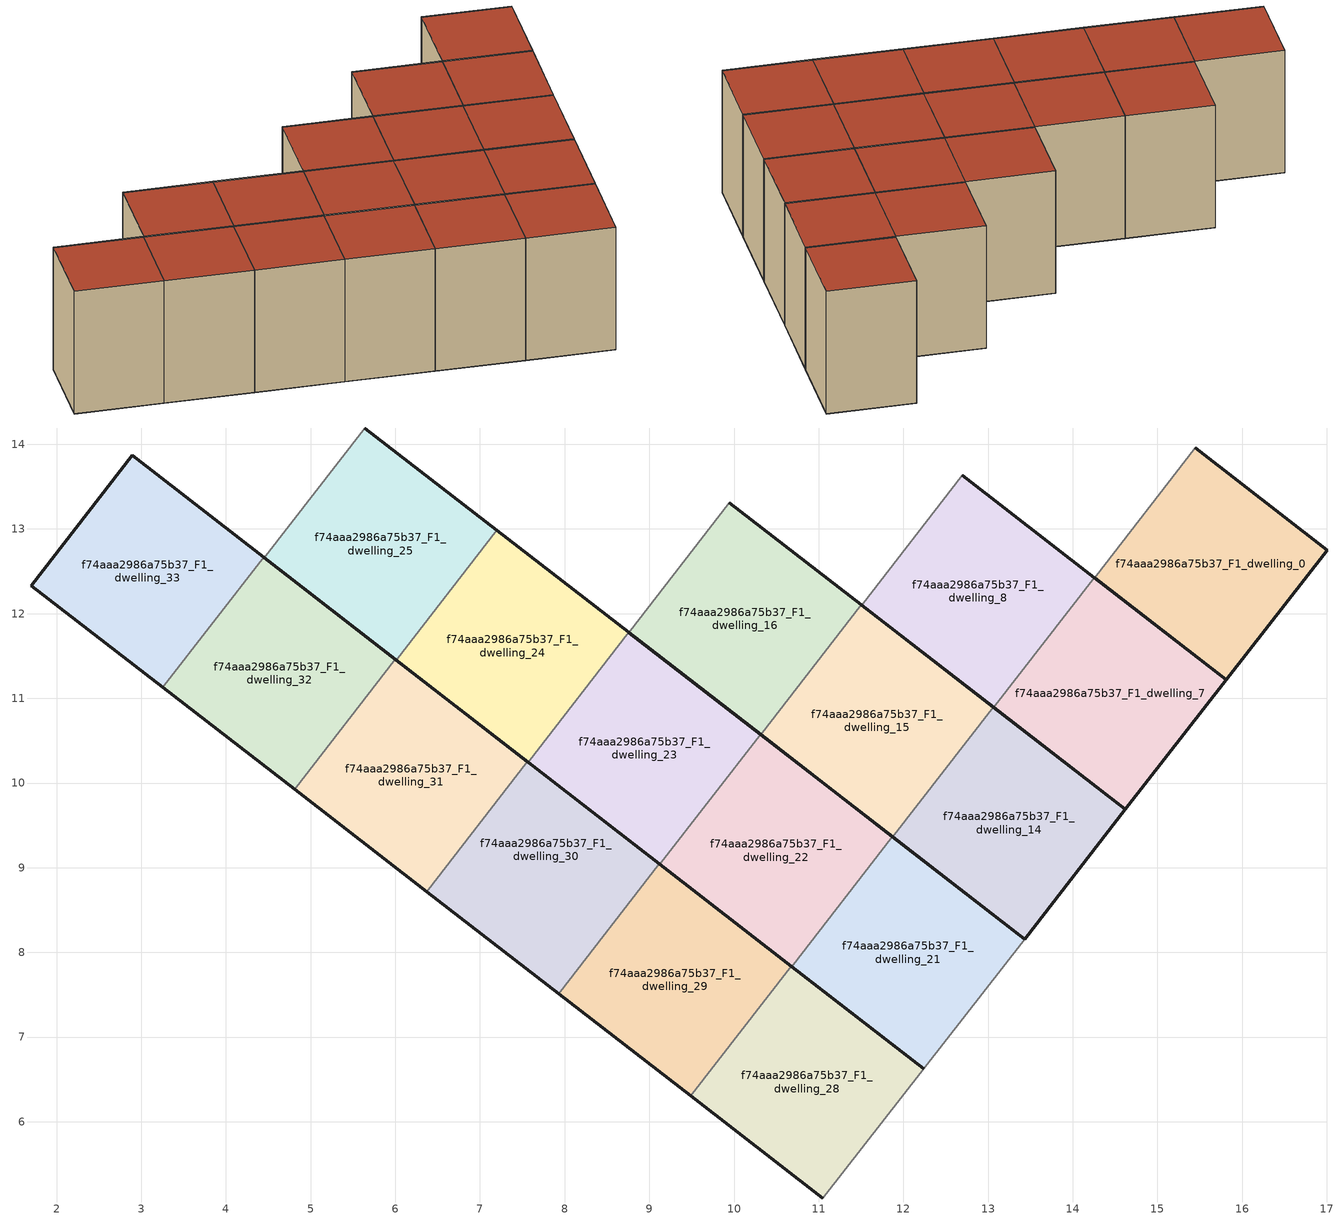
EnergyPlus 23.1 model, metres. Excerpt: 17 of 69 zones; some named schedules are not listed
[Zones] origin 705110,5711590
f74aaa2986a75b37_F1_dwelling_0
 floor to f74aaa2986a75b37_F0_dwelling_0 (EU_floor_Construction): 15.81,11.22 17.01,12.75 15.44,13.96 14.26,12.42 z3
 wall outside (EU_wall_Construction): 15.44,13.96 17.01,12.75 15.81,11.22 14.26,12.42 z3:6
 wall to f74aaa2986a75b37_F1_dwelling_1 (EU_wall_Construction): 14.26,12.42 15.44,13.96 z3:6
 roof outside (EU_roof_Construction): 17.01,12.75 15.81,11.22 14.26,12.42 15.44,13.96 z6
f74aaa2986a75b37_F1_dwelling_14
 floor to f74aaa2986a75b37_F0_dwelling_14 (EU_floor_Construction): 13.43,8.16 14.62,9.69 13.06,10.9 11.87,9.36 z3
 wall outside (EU_wall_Construction): 13.06,10.9 14.62,9.69 13.43,8.16 11.87,9.36 z3:6
 wall to f74aaa2986a75b37_F1_dwelling_15 (EU_wall_Construction): 11.87,9.36 13.06,10.9 z3:6
 roof outside (EU_roof_Construction): 14.62,9.69 13.43,8.16 11.87,9.36 13.06,10.9 z6
f74aaa2986a75b37_F1_dwelling_15
 floor to f74aaa2986a75b37_F0_dwelling_15 (EU_floor_Construction): 11.87,9.36 13.06,10.9 11.5,12.1 10.32,10.57 z3
 wall outside (EU_wall_Construction): 11.5,12.1 13.06,10.9 / 11.87,9.36 10.32,10.57 z3:6
 wall to f74aaa2986a75b37_F1_dwelling_16 (EU_wall_Construction): 10.32,10.57 11.5,12.1 z3:6
 roof outside (EU_roof_Construction): 13.06,10.9 11.87,9.36 10.32,10.57 11.5,12.1 z6
f74aaa2986a75b37_F1_dwelling_16
 floor to f74aaa2986a75b37_F0_dwelling_16 (EU_floor_Construction): 10.32,10.57 11.5,12.1 9.95,13.31 8.76,11.78 z3
 wall outside (EU_wall_Construction): 9.95,13.31 11.5,12.1 / 10.32,10.57 8.76,11.78 z3:6
 wall to f74aaa2986a75b37_F1_dwelling_17 (EU_wall_Construction): 8.76,11.78 9.95,13.31 z3:6
 roof outside (EU_roof_Construction): 11.5,12.1 10.32,10.57 8.76,11.78 9.95,13.31 z6
f74aaa2986a75b37_F1_dwelling_21
 floor to f74aaa2986a75b37_F0_dwelling_21 (EU_floor_Construction): 12.24,6.63 13.43,8.16 11.87,9.37 10.68,7.83 z3
 wall outside (EU_wall_Construction): 11.87,9.37 13.43,8.16 / 12.24,6.63 10.68,7.83 z3:6
 wall to f74aaa2986a75b37_F1_dwelling_22 (EU_wall_Construction): 10.68,7.83 11.87,9.37 z3:6
 wall adiabatic (EU_wall_Construction): 13.43,8.16 12.24,6.63 z3:6
 roof outside (EU_roof_Construction): 13.43,8.16 12.24,6.63 10.68,7.83 11.87,9.37 z6
f74aaa2986a75b37_F1_dwelling_22
 floor to f74aaa2986a75b37_F0_dwelling_22 (EU_floor_Construction): 10.68,7.83 11.87,9.37 10.31,10.57 9.12,9.04 z3
 wall outside (EU_wall_Construction): 10.31,10.57 11.87,9.37 / 10.68,7.83 9.12,9.04 z3:6
 wall to f74aaa2986a75b37_F1_dwelling_23 (EU_wall_Construction): 9.12,9.04 10.31,10.57 z3:6
 roof outside (EU_roof_Construction): 11.87,9.37 10.68,7.83 9.12,9.04 10.31,10.57 z6
f74aaa2986a75b37_F1_dwelling_23
 floor to f74aaa2986a75b37_F0_dwelling_23 (EU_floor_Construction): 9.12,9.04 10.31,10.57 8.76,11.78 7.57,10.25 z3
 wall outside (EU_wall_Construction): 8.76,11.78 10.31,10.57 / 9.12,9.04 7.57,10.25 z3:6
 wall to f74aaa2986a75b37_F1_dwelling_24 (EU_wall_Construction): 7.57,10.25 8.76,11.78 z3:6
 roof outside (EU_roof_Construction): 10.31,10.57 9.12,9.04 7.57,10.25 8.76,11.78 z6
f74aaa2986a75b37_F1_dwelling_24
 floor to f74aaa2986a75b37_F0_dwelling_24 (EU_floor_Construction): 7.57,10.25 8.76,11.78 7.2,12.99 6.01,11.45 z3
 wall outside (EU_wall_Construction): 7.2,12.99 8.76,11.78 / 7.57,10.25 6.01,11.45 z3:6
 wall to f74aaa2986a75b37_F1_dwelling_25 (EU_wall_Construction): 6.01,11.45 7.2,12.99 z3:6
 roof outside (EU_roof_Construction): 8.76,11.78 7.57,10.25 6.01,11.45 7.2,12.99 z6
f74aaa2986a75b37_F1_dwelling_25
 floor to f74aaa2986a75b37_F0_dwelling_25 (EU_floor_Construction): 6.01,11.45 7.2,12.99 5.64,14.19 4.45,12.66 z3
 wall outside (EU_wall_Construction): 5.64,14.19 7.2,12.99 / 6.01,11.45 4.45,12.66 z3:6
 wall to f74aaa2986a75b37_F1_dwelling_26 (EU_wall_Construction): 4.45,12.66 5.64,14.19 z3:6
 roof outside (EU_roof_Construction): 7.2,12.99 6.01,11.45 4.45,12.66 5.64,14.19 z6
f74aaa2986a75b37_F1_dwelling_28
 floor to f74aaa2986a75b37_F0_dwelling_28 (EU_floor_Construction): 11.05,5.1 12.24,6.63 10.68,7.84 9.49,6.31 z3
 wall outside (EU_wall_Construction): 10.68,7.84 12.24,6.63 / 11.05,5.1 9.49,6.31 z3:6
 wall to f74aaa2986a75b37_F1_dwelling_29 (EU_wall_Construction): 9.49,6.31 10.68,7.84 z3:6
 wall adiabatic (EU_wall_Construction): 12.24,6.63 11.05,5.1 z3:6
 roof outside (EU_roof_Construction): 12.24,6.63 11.05,5.1 9.49,6.31 10.68,7.84 z6
f74aaa2986a75b37_F1_dwelling_29
 floor to f74aaa2986a75b37_F0_dwelling_29 (EU_floor_Construction): 9.49,6.31 10.68,7.84 9.12,9.04 7.93,7.51 z3
 wall outside (EU_wall_Construction): 9.12,9.04 10.68,7.84 / 9.49,6.31 7.93,7.51 z3:6
 wall to f74aaa2986a75b37_F1_dwelling_30 (EU_wall_Construction): 7.93,7.51 9.12,9.04 z3:6
 roof outside (EU_roof_Construction): 10.68,7.84 9.49,6.31 7.93,7.51 9.12,9.04 z6
f74aaa2986a75b37_F1_dwelling_30
 floor to f74aaa2986a75b37_F0_dwelling_30 (EU_floor_Construction): 7.93,7.51 9.12,9.04 6.71,10.91 7.56,10.25 6.37,8.72 z3
 wall outside (EU_wall_Construction): 7.56,10.25 6.71,10.91 9.12,9.04 / 7.93,7.51 6.37,8.72 z3:6
 wall to f74aaa2986a75b37_F1_dwelling_31 (EU_wall_Construction): 6.37,8.72 7.56,10.25 z3:6
 roof outside (EU_roof_Construction): 7.56,10.25 6.71,10.91 9.12,9.04 7.93,7.51 6.37,8.72 z6
f74aaa2986a75b37_F1_dwelling_31
 floor to f74aaa2986a75b37_F0_dwelling_31 (EU_floor_Construction): 6.37,8.72 7.56,10.25 6,11.46 4.81,9.92 z3
 wall outside (EU_wall_Construction): 6,11.46 7.56,10.25 / 6.37,8.72 4.81,9.92 z3:6
 wall to f74aaa2986a75b37_F1_dwelling_32 (EU_wall_Construction): 4.81,9.92 6,11.46 z3:6
 roof outside (EU_roof_Construction): 7.56,10.25 6.37,8.72 4.81,9.92 6,11.46 z6
f74aaa2986a75b37_F1_dwelling_32
 floor to f74aaa2986a75b37_F0_dwelling_32 (EU_floor_Construction): 4.81,9.92 6,11.46 4.45,12.66 3.26,11.13 z3
 wall outside (EU_wall_Construction): 4.45,12.66 6,11.46 / 4.81,9.92 3.26,11.13 z3:6
 wall to f74aaa2986a75b37_F1_dwelling_33 (EU_wall_Construction): 3.26,11.13 4.45,12.66 z3:6
 roof outside (EU_roof_Construction): 6,11.46 4.81,9.92 3.26,11.13 4.45,12.66 z6
f74aaa2986a75b37_F1_dwelling_33
 floor to f74aaa2986a75b37_F0_dwelling_33 (EU_floor_Construction): 3.26,11.13 4.45,12.66 2.89,13.87 1.7,12.33 z3
 wall outside (EU_wall_Construction): 3.26,11.13 1.7,12.33 2.89,13.87 4.45,12.66 z3:6
 roof outside (EU_roof_Construction): 4.45,12.66 3.26,11.13 1.7,12.33 2.89,13.87 z6
f74aaa2986a75b37_F1_dwelling_7
 floor to f74aaa2986a75b37_F0_dwelling_7 (EU_floor_Construction): 14.62,9.69 15.81,11.22 14.25,12.43 13.06,10.89 z3
 wall outside (EU_wall_Construction): 14.25,12.43 15.81,11.22 14.62,9.69 13.06,10.89 z3:6
 wall to f74aaa2986a75b37_F1_dwelling_8 (EU_wall_Construction): 13.06,10.89 14.25,12.43 z3:6
 roof outside (EU_roof_Construction): 15.81,11.22 14.62,9.69 13.06,10.89 14.25,12.43 z6
f74aaa2986a75b37_F1_dwelling_8
 floor to f74aaa2986a75b37_F0_dwelling_8 (EU_floor_Construction): 13.06,10.89 14.25,12.43 12.69,13.63 11.51,12.1 z3
 wall outside (EU_wall_Construction): 12.69,13.63 14.25,12.43 / 13.06,10.89 11.51,12.1 z3:6
 wall to f74aaa2986a75b37_F1_dwelling_9 (EU_wall_Construction): 11.51,12.1 12.69,13.63 z3:6
 roof outside (EU_roof_Construction): 14.25,12.43 13.06,10.89 11.51,12.1 12.69,13.63 z6
[Building]
EU S2 Campaign: North Axis=0; Terrain=City; Solar Distribution=FullExterior
[Site:Location]
London: Latitude=51.5; Longitude=-0.5; Time Zone=0; Elevation=25
[SizingPeriod:WeatherFileDays]
AnnualSizingPeriod: Begin Month=1; Begin Day of Month=1; End Month=12; End Day of Month=31; Day of Week for Start Day=Monday; Use Weather File Daylight Saving Period=No; Use Weather File Rain and Snow Indicators=No
[MATERIAL]
EU_InternalMass_Material: Roughness=MediumRough; Thickness=0.1; Conductivity=1; Density=1800; Specific Heat=900; Thermal Absorptance=0.9; Solar Absorptance=0.7; Visible Absorptance=0.7
[MATERIAL:NOMASS] Roughness=MediumRough; Thermal Absorptance=0.9; Solar Absorptance=0.7; Visible Absorptance=0.7
Name | Thermal Resistance
EU_wall_NoMass | 0.635353
EU_roof_NoMass | 0.675062
EU_floor_NoMass | 1.96382
[CONSTRUCTION]
EU_wall_Construction: EU_wall_NoMass
EU_roof_Construction: EU_roof_NoMass
EU_floor_Construction: EU_floor_NoMass
EU_InternalMass_Construction: EU_InternalMass_Material
[ZONE] Type=1; Multiplier=1; Ceiling Height=autocalculate; Floor Area=autocalculate; Part of Total Floor Area=Yes
Name | Volume
f74aaa2986a75b37_F1_dwelling_0 | 11.4683
f74aaa2986a75b37_F1_dwelling_14 | 11.4653
f74aaa2986a75b37_F1_dwelling_15; f74aaa2986a75b37_F1_dwelling_31; f74aaa2986a75b37_F1_dwelling_8 | 11.4668
f74aaa2986a75b37_F1_dwelling_16; f74aaa2986a75b37_F1_dwelling_23; f74aaa2986a75b37_F1_dwelling_25; f74aaa2986a75b37_F1_dwelling_29 | 11.4624
f74aaa2986a75b37_F1_dwelling_21 | 11.4661
f74aaa2986a75b37_F1_dwelling_22; f74aaa2986a75b37_F1_dwelling_7 | 11.4639
f74aaa2986a75b37_F1_dwelling_24; f74aaa2986a75b37_F1_dwelling_33 | 11.4675
f74aaa2986a75b37_F1_dwelling_28 | 11.4697
f74aaa2986a75b37_F1_dwelling_30; f74aaa2986a75b37_F1_dwelling_32 | 11.4646
[INTERNALMASS] Construction=EU_InternalMass_Construction
Name | Zone or ZoneList | Surface Area
f74aaa2986a75b37_F1_dwelling_0_EU_InternalMass | f74aaa2986a75b37_F1_dwelling_0 | 4.17948
f74aaa2986a75b37_F1_dwelling_7_EU_InternalMass | f74aaa2986a75b37_F1_dwelling_7 | 4.17953
f74aaa2986a75b37_F1_dwelling_8_EU_InternalMass | f74aaa2986a75b37_F1_dwelling_8 | 4.18054
f74aaa2986a75b37_F1_dwelling_14_EU_InternalMass | f74aaa2986a75b37_F1_dwelling_14 | 4.17861
f74aaa2986a75b37_F1_dwelling_15_EU_InternalMass | f74aaa2986a75b37_F1_dwelling_15 | 4.18016
f74aaa2986a75b37_F1_dwelling_16_EU_InternalMass | f74aaa2986a75b37_F1_dwelling_16 | 3.7153
f74aaa2986a75b37_F1_dwelling_21_EU_InternalMass | f74aaa2986a75b37_F1_dwelling_21 | 3.71584
f74aaa2986a75b37_F1_dwelling_22_EU_InternalMass | f74aaa2986a75b37_F1_dwelling_22 | 3.7159
f74aaa2986a75b37_F1_dwelling_23_EU_InternalMass | f74aaa2986a75b37_F1_dwelling_23 | 3.71633
f74aaa2986a75b37_F1_dwelling_24_EU_InternalMass | f74aaa2986a75b37_F1_dwelling_24 | 3.71549
f74aaa2986a75b37_F1_dwelling_25_EU_InternalMass | f74aaa2986a75b37_F1_dwelling_25 | 3.71596
f74aaa2986a75b37_F1_dwelling_28_EU_InternalMass | f74aaa2986a75b37_F1_dwelling_28 | 3.71307
f74aaa2986a75b37_F1_dwelling_29_EU_InternalMass | f74aaa2986a75b37_F1_dwelling_29 | 3.71719
f74aaa2986a75b37_F1_dwelling_30_EU_InternalMass | f74aaa2986a75b37_F1_dwelling_30 | 3.71459
f74aaa2986a75b37_F1_dwelling_31_EU_InternalMass | f74aaa2986a75b37_F1_dwelling_31 | 3.71723
f74aaa2986a75b37_F1_dwelling_32_EU_InternalMass | f74aaa2986a75b37_F1_dwelling_32 | 3.71603
f74aaa2986a75b37_F1_dwelling_33_EU_InternalMass | f74aaa2986a75b37_F1_dwelling_33 | 3.71548
[OTHEREQUIPMENT] Fuel Type=Electricity; Design Level Calculation Method=Watts/Area; Power per Zone Floor Area=1; Fraction Latent=0; Fraction Radiant=0; Fraction Lost=0; Carbon Dioxide Generation Rate=0; EndUse Subcategory=EU_Step8_InternalGains
Name | Zone or ZoneList or Space or SpaceList | Schedule
EU_Step8_InternalGain_f74aaa2986a75b37_F1_dwelling_0_f000 | f74aaa2986a75b37_F1_dwelling_0 | EU_Step8_GainSchedule_f74aaa2986a75b37_F1_dwelling_0_f000
EU_Step8_InternalGain_f74aaa2986a75b37_F1_dwelling_7_f000 | f74aaa2986a75b37_F1_dwelling_7 | EU_Step8_GainSchedule_f74aaa2986a75b37_F1_dwelling_7_f000
EU_Step8_InternalGain_f74aaa2986a75b37_F1_dwelling_8_f000 | f74aaa2986a75b37_F1_dwelling_8 | EU_Step8_GainSchedule_f74aaa2986a75b37_F1_dwelling_8_f000
EU_Step8_InternalGain_f74aaa2986a75b37_F1_dwelling_14_f000 | f74aaa2986a75b37_F1_dwelling_14 | EU_Step8_GainSchedule_f74aaa2986a75b37_F1_dwelling_14_f000
EU_Step8_InternalGain_f74aaa2986a75b37_F1_dwelling_15_f000 | f74aaa2986a75b37_F1_dwelling_15 | EU_Step8_GainSchedule_f74aaa2986a75b37_F1_dwelling_15_f000
EU_Step8_InternalGain_f74aaa2986a75b37_F1_dwelling_16_f000 | f74aaa2986a75b37_F1_dwelling_16 | EU_Step8_GainSchedule_f74aaa2986a75b37_F1_dwelling_16_f000
EU_Step8_InternalGain_f74aaa2986a75b37_F1_dwelling_21_f000 | f74aaa2986a75b37_F1_dwelling_21 | EU_Step8_GainSchedule_f74aaa2986a75b37_F1_dwelling_21_f000
EU_Step8_InternalGain_f74aaa2986a75b37_F1_dwelling_22_f000 | f74aaa2986a75b37_F1_dwelling_22 | EU_Step8_GainSchedule_f74aaa2986a75b37_F1_dwelling_22_f000
EU_Step8_InternalGain_f74aaa2986a75b37_F1_dwelling_23_f000 | f74aaa2986a75b37_F1_dwelling_23 | EU_Step8_GainSchedule_f74aaa2986a75b37_F1_dwelling_23_f000
EU_Step8_InternalGain_f74aaa2986a75b37_F1_dwelling_24_f000 | f74aaa2986a75b37_F1_dwelling_24 | EU_Step8_GainSchedule_f74aaa2986a75b37_F1_dwelling_24_f000
EU_Step8_InternalGain_f74aaa2986a75b37_F1_dwelling_25_f000 | f74aaa2986a75b37_F1_dwelling_25 | EU_Step8_GainSchedule_f74aaa2986a75b37_F1_dwelling_25_f000
EU_Step8_InternalGain_f74aaa2986a75b37_F1_dwelling_28_f000 | f74aaa2986a75b37_F1_dwelling_28 | EU_Step8_GainSchedule_f74aaa2986a75b37_F1_dwelling_28_f000
EU_Step8_InternalGain_f74aaa2986a75b37_F1_dwelling_29_f000 | f74aaa2986a75b37_F1_dwelling_29 | EU_Step8_GainSchedule_f74aaa2986a75b37_F1_dwelling_29_f000
EU_Step8_InternalGain_f74aaa2986a75b37_F1_dwelling_30_f000 | f74aaa2986a75b37_F1_dwelling_30 | EU_Step8_GainSchedule_f74aaa2986a75b37_F1_dwelling_30_f000
EU_Step8_InternalGain_f74aaa2986a75b37_F1_dwelling_31_f000 | f74aaa2986a75b37_F1_dwelling_31 | EU_Step8_GainSchedule_f74aaa2986a75b37_F1_dwelling_31_f000
EU_Step8_InternalGain_f74aaa2986a75b37_F1_dwelling_32_f000 | f74aaa2986a75b37_F1_dwelling_32 | EU_Step8_GainSchedule_f74aaa2986a75b37_F1_dwelling_32_f000
EU_Step8_InternalGain_f74aaa2986a75b37_F1_dwelling_33_f000 | f74aaa2986a75b37_F1_dwelling_33 | EU_Step8_GainSchedule_f74aaa2986a75b37_F1_dwelling_33_f000
[ZONEVENTILATION:DESIGNFLOWRATE] Schedule=EU_AlwaysOn; Design Flow Rate Calculation Method=AirChanges/Hour; Air Changes per Hour=0.555504; Ventilation Type=Natural; Fan Pressure Rise=0; Fan Total Efficiency=1; Constant Term Coefficient=1; Temperature Term Coefficient=0; Velocity Term Coefficient=0; Velocity Squared Term Coefficient=0; Minimum Indoor Temperature=-100; Maximum Indoor Temperature=100; Delta Temperature=-100; Minimum Outdoor Temperature=-100; Maximum Outdoor Temperature=100; Maximum Wind Speed=40
Name | Zone or ZoneList or Space or SpaceList
EU_ConstantAir_f74aaa2986a75b37_F1_dwelling_0 | f74aaa2986a75b37_F1_dwelling_0
EU_ConstantAir_f74aaa2986a75b37_F1_dwelling_7 | f74aaa2986a75b37_F1_dwelling_7
EU_ConstantAir_f74aaa2986a75b37_F1_dwelling_8 | f74aaa2986a75b37_F1_dwelling_8
EU_ConstantAir_f74aaa2986a75b37_F1_dwelling_14 | f74aaa2986a75b37_F1_dwelling_14
EU_ConstantAir_f74aaa2986a75b37_F1_dwelling_15 | f74aaa2986a75b37_F1_dwelling_15
EU_ConstantAir_f74aaa2986a75b37_F1_dwelling_16 | f74aaa2986a75b37_F1_dwelling_16
EU_ConstantAir_f74aaa2986a75b37_F1_dwelling_21 | f74aaa2986a75b37_F1_dwelling_21
EU_ConstantAir_f74aaa2986a75b37_F1_dwelling_22 | f74aaa2986a75b37_F1_dwelling_22
EU_ConstantAir_f74aaa2986a75b37_F1_dwelling_23 | f74aaa2986a75b37_F1_dwelling_23
EU_ConstantAir_f74aaa2986a75b37_F1_dwelling_24 | f74aaa2986a75b37_F1_dwelling_24
EU_ConstantAir_f74aaa2986a75b37_F1_dwelling_25 | f74aaa2986a75b37_F1_dwelling_25
EU_ConstantAir_f74aaa2986a75b37_F1_dwelling_28 | f74aaa2986a75b37_F1_dwelling_28
EU_ConstantAir_f74aaa2986a75b37_F1_dwelling_29 | f74aaa2986a75b37_F1_dwelling_29
EU_ConstantAir_f74aaa2986a75b37_F1_dwelling_30 | f74aaa2986a75b37_F1_dwelling_30
EU_ConstantAir_f74aaa2986a75b37_F1_dwelling_31 | f74aaa2986a75b37_F1_dwelling_31
EU_ConstantAir_f74aaa2986a75b37_F1_dwelling_32 | f74aaa2986a75b37_F1_dwelling_32
EU_ConstantAir_f74aaa2986a75b37_F1_dwelling_33 | f74aaa2986a75b37_F1_dwelling_33
[HVACTEMPLATE:ZONE:IDEALLOADSAIRSYSTEM] System Availability Schedule=EU_AlwaysOn; Maximum Heating Supply Air Temperature=50; Minimum Cooling Supply Air Temperature=13; Maximum Heating Supply Air Humidity Ratio=0.0156; Minimum Cooling Supply Air Humidity Ratio=0.0077; Heating Limit=NoLimit; Cooling Limit=NoLimit; Heating Availability Schedule=EU_AlwaysOn; Cooling Availability Schedule=EU_CoolingOff; Dehumidification Control Type=ConstantSensibleHeatRatio; Cooling Sensible Heat Ratio=0.7; Dehumidification Setpoint=60; Humidification Control Type=None; Humidification Setpoint=30; Outdoor Air Method=None; Outdoor Air Flow Rate per Person=0.00944; Outdoor Air Flow Rate per Zone Floor Area=0; Outdoor Air Flow Rate per Zone=0; Demand Controlled Ventilation Type=None; Outdoor Air Economizer Type=NoEconomizer; Heat Recovery Type=None; Sensible Heat Recovery Effectiveness=0.7; Latent Heat Recovery Effectiveness=0.65
Name | Template Thermostat
f74aaa2986a75b37_F1_dwelling_0 | EU_HeatOnly_f74aaa2986a75b37_F1_dwelling_0
f74aaa2986a75b37_F1_dwelling_7 | EU_HeatOnly_f74aaa2986a75b37_F1_dwelling_7
f74aaa2986a75b37_F1_dwelling_8 | EU_HeatOnly_f74aaa2986a75b37_F1_dwelling_8
f74aaa2986a75b37_F1_dwelling_14 | EU_HeatOnly_f74aaa2986a75b37_F1_dwelling_14
f74aaa2986a75b37_F1_dwelling_15 | EU_HeatOnly_f74aaa2986a75b37_F1_dwelling_15
f74aaa2986a75b37_F1_dwelling_16 | EU_HeatOnly_f74aaa2986a75b37_F1_dwelling_16
f74aaa2986a75b37_F1_dwelling_21 | EU_HeatOnly_f74aaa2986a75b37_F1_dwelling_21
f74aaa2986a75b37_F1_dwelling_22 | EU_HeatOnly_f74aaa2986a75b37_F1_dwelling_22
f74aaa2986a75b37_F1_dwelling_23 | EU_HeatOnly_f74aaa2986a75b37_F1_dwelling_23
f74aaa2986a75b37_F1_dwelling_24 | EU_HeatOnly_f74aaa2986a75b37_F1_dwelling_24
f74aaa2986a75b37_F1_dwelling_25 | EU_HeatOnly_f74aaa2986a75b37_F1_dwelling_25
f74aaa2986a75b37_F1_dwelling_28 | EU_HeatOnly_f74aaa2986a75b37_F1_dwelling_28
f74aaa2986a75b37_F1_dwelling_29 | EU_HeatOnly_f74aaa2986a75b37_F1_dwelling_29
f74aaa2986a75b37_F1_dwelling_30 | EU_HeatOnly_f74aaa2986a75b37_F1_dwelling_30
f74aaa2986a75b37_F1_dwelling_31 | EU_HeatOnly_f74aaa2986a75b37_F1_dwelling_31
